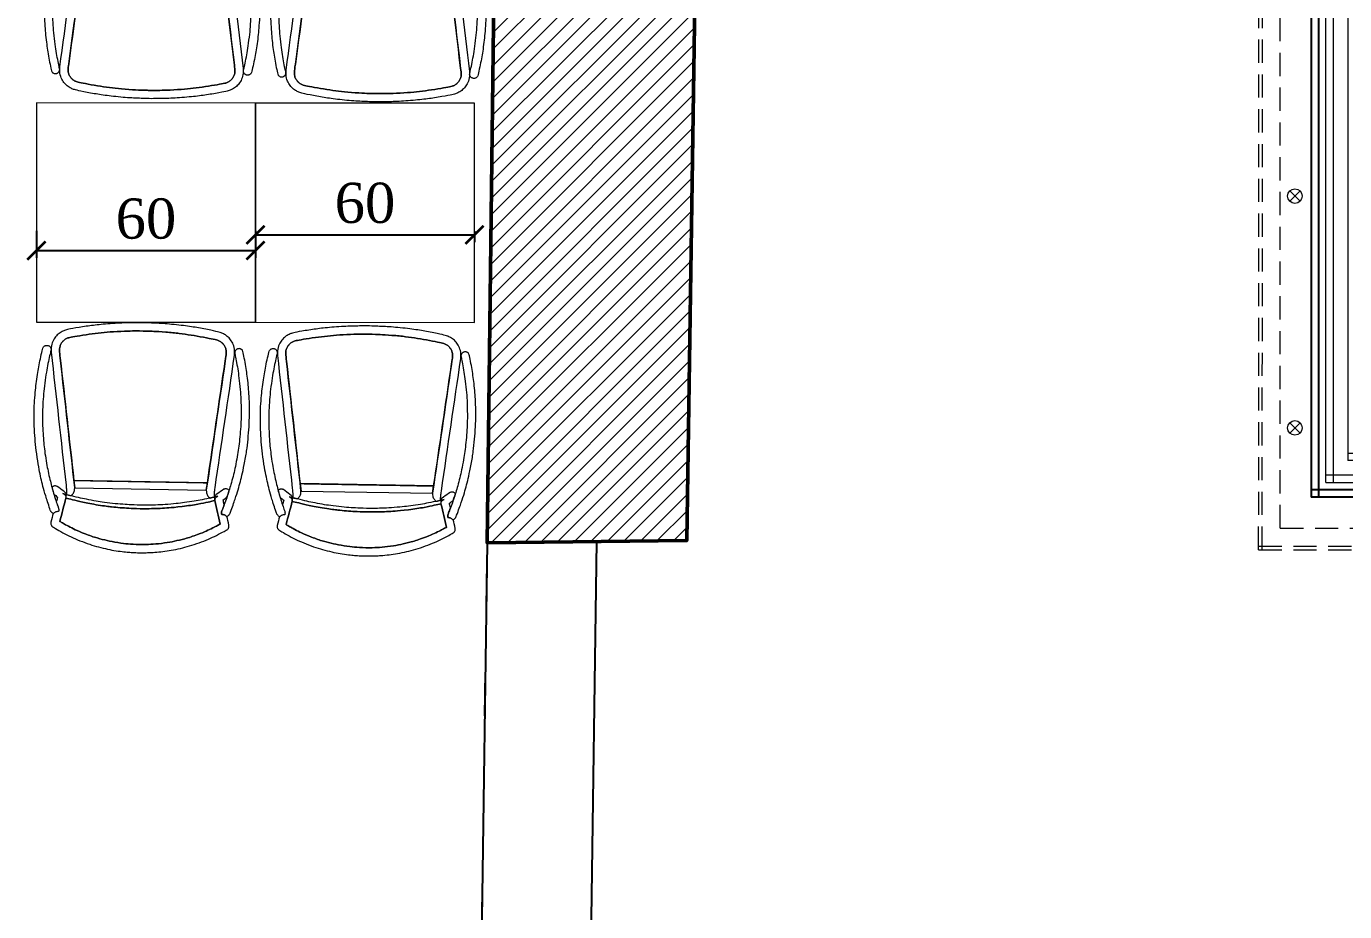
# Model space of a CAD drawing. Header units: millimetres. Extents: x 4980 to 19099, y 3891 to 5773.
# Drawn here: x 5918 to 6279.1, y 4828.9 to 5071.3 of the extents above; entities that cross this region are included whole.
import ezdxf

# ---------------------------------------------------------------- set-up
doc = ezdxf.new("R2010")
doc.units = ezdxf.units.MM
doc.linetypes.add('ACAD_ISO03W100', pattern=[30, 12, -18])
doc.linetypes.add('DASHED2', pattern=[9.525, 6.35, -3.175])
doc.layers.add('02_01 Thekeneinbauten_Stift_Nr__94', color=7, linetype='Continuous', lineweight=20, true_color=0x007e00)
doc.layers.add('no3_tefris izdüsüm_Stift_Nr__87', color=7, linetype='Continuous', lineweight=20, true_color=0x2e4b25)
for name, color, linetype, lineweight in [('a 2', 132, 'Continuous', 20), ('a duvar', 84, 'Continuous', 50), ('no3_ahsap kesit on', 40, 'Continuous', 20), ('no3_ahşap gorunus on kalın', 34, 'Continuous', 20), ('no3_duvar tarama', 253, 'Continuous', 9), ('no3_tefriş ön kalın', 200, 'Continuous', 25), ('no3_ölçü tefriş', 252, 'Continuous', 0)]:
    doc.layers.add(name, color=color, linetype=linetype, lineweight=lineweight)
doc.layers.add('Kıtc-002 Çizgi', color=7, linetype='Continuous')
doc.styles.add('ROMANSTW', font='georgia.ttf')
doc.dimstyles.new('M1', dxfattribs={"dimtxt": 11, "dimasz": 5, "dimexe": 2, "dimexo": 5, "dimgap": 3, "dimtad": 1, "dimdec": 1, "dimzin": 12, "dimdsep": 46, "dimtxsty": 'ROMANSTW', "dimblk": 'ARCHTICK', "dimcen": 0.09, "dimclrd": 251, "dimclre": 251, "dimclrt": 1, "dimadec": 0, "dimazin": 0, "dimtfac": 1, "dimtdec": 1, "dimtix": 1, "dimtmove": 0, "dimatfit": 3, "dimldrblk": 'ARCHTICK', "dimfxl": 1, "dimtolj": 1, "dimtzin": 0, "dimarcsym": 0})

# ---------------------------------------------------------------- blocks, each defined once
blk = doc.blocks.new('bar')
at = {"layer": '02_01 Thekeneinbauten_Stift_Nr__94', "linetype": 'Continuous'}
for p, q in [((1592.26, 3130.15, 0), (1595.09, 3127.32, 0)), ((1595.09, 3130.15, 0), (1592.26, 3127.32, 0)), ((1592.26, 3066.68, 0), (1595.09, 3063.85, 0)), ((1595.09, 3066.68, 0), (1592.26, 3063.85, 0)), ((1592.26, 3003.21), (1595.09, 3000.39)), ((1595.09, 3003.21), (1592.26, 3000.39)), ((1592.26, 2939.75, 0), (1595.09, 2936.92, 0)), ((1595.09, 2939.75, 0), (1592.26, 2936.92, 0)), ((1592.26, 2876.28, 0), (1595.09, 2873.45, 0)), ((1595.09, 2876.28, 0), (1592.26, 2873.45, 0)), ((1592.26, 2812.82, 0), (1595.09, 2809.99, 0)), ((1595.09, 2812.82, 0), (1592.26, 2809.99, 0))]:
    blk.add_line(p, q, dxfattribs=at)
for centre in [(1593.67, 3128.73, 0), (1593.67, 3065.27, 0), (1593.67, 3001.8), (1593.67, 2938.33, 0), (1593.67, 2874.87, 0), (1593.67, 2811.4, 0)]:
    blk.add_circle(centre, 2, dxfattribs=at)
at = {"layer": 'no3_ahsap kesit on', "linetype": 'DASHED2'}
for points, elevation in [([(1583.75, 2778.02), (1583.79, 3161.65)], 0), ([(1584.75, 2778.02), (1584.79, 3161.65)], 0), ([(1589.66, 2783.94), (1589.71, 3154.66)], 0), ([(1589.66, 2783.94), (1902.97, 2783.98)], -0.53), ([(1583.75, 2779.02), (1902.97, 2779.06)], -0.53), ([(1583.75, 2778.02), (1902.97, 2778.06)], -0.53)]:
    blk.add_lwpolyline(points, dxfattribs=dict(at, elevation=elevation))
at = {"layer": 'no3_ahsap kesit on', "elevation": -0.53}
for points in [[(1585.47, 3161.24), (1585.4, 3160.95, 0.414214), (1585.62, 3160.59), (1585.91, 3160.52), (1585.84, 3160.22)], [(1586.98, 3156.85), (1586.91, 3156.56, 0.414214), (1587.13, 3156.2), (1587.43, 3156.13), (1587.36, 3155.84, 0.414214), (1587.58, 3155.47), (1588.84, 3155.17), (1590.05, 3160.13), (1585.47, 3161.24)]]:
    blk.add_lwpolyline(points, format="xyb", dxfattribs=at)
at = {"layer": 'no3_ahsap kesit on', "linetype": 'Continuous'}
for points, elevation in [([(1610.16, 3153.17), (1589.57, 3158.19), (1590.05, 3160.13), (1610.16, 3155.23)], -0.53), ([(1610.16, 3149.97), (1588.84, 3155.17), (1589.31, 3157.11), (1610.16, 3152.03)], -0.53), ([(1602.16, 2796.43), (1602.16, 3155.12)], 0), ([(1604.16, 3154.64), (1604.16, 2796.43)], 0), ([(1608.16, 2958.25), (1608.16, 3153.66)], 0), ([(1610.16, 3155.23), (1610.16, 2958.25)], 0), ([(1608.16, 2958.25), (1608.16, 2802.43)], 0), ([(1610.16, 2958.25), (1610.16, 2802.43)], 0), ([(1638.24, 2804.43), (1608.16, 2804.43)], -0.53), ([(1638.24, 2802.43), (1608.16, 2802.43)], -0.53), ([(1603.33, 2798.43), (1602.16, 2798.43)], -0.53), ([(1602.16, 2796.43), (1897.86, 2796.42)], -0.53), ([(1897.86, 2798.42), (1603.33, 2798.43)], -0.53)]:
    blk.add_lwpolyline(points, dxfattribs=dict(at, elevation=elevation))
at = {"layer": 'no3_ahsap kesit on'}
for centre, radius, start, end in [((1586.74, 3159.41, -0.58), 1.22, 137.9815, 259.5698), ((1586.39, 3157.41, -0.58), 0.818, 317.151, 80.3091)]:
    blk.add_arc(centre, radius, start, end, dxfattribs=at)
at = {"layer": 'no3_tefriş ön kalın', "linetype": 'Continuous'}
for points, elevation in [([(1598.16, 2939.39), (1598.16, 3156.1)], 0), ([(1600.16, 2939.39), (1600.16, 3155.61)], 0), ([(1598.16, 2939.39), (1598.16, 2792.43)], 0), ([(1600.16, 2939.39), (1600.16, 2792.43)], 0), ([(1619.38, 2794.43), (1598.16, 2794.43)], -0.53), ([(1619.38, 2792.43), (1598.16, 2792.43)], -0.53)]:
    blk.add_lwpolyline(points, dxfattribs=dict(at, elevation=elevation))
blk = doc.blocks.new('s1')
at = {"layer": 'no3_tefris izdüsüm_Stift_Nr__87', "linetype": 'Continuous', "flags": 128}
blk.add_lwpolyline([(-1457.97, 3904.4), (-1457.8, 3940.44), (-1459.82, 3940.71), (-1459.99, 3904.13)], close=True, dxfattribs=at)
at = {"layer": 'no3_tefris izdüsüm_Stift_Nr__87', "linetype": 'Continuous'}
for points, knots in [([(-1451.87, 3947.11), (-1453.27, 3947.62), (-1454.45, 3948.03), (-1455.41, 3948.34), (-1456.37, 3948.65), (-1457.24, 3948.92), (-1458.02, 3949.14), (-1458.8, 3949.36), (-1459.55, 3949.56), (-1460.27, 3949.74), (-1460.99, 3949.92), (-1461.78, 3950.1), (-1462.65, 3950.29), (-1463.51, 3950.48), (-1464.59, 3950.69), (-1465.89, 3950.91), (-1467.18, 3951.13), (-1468.37, 3951.31), (-1469.44, 3951.44), (-1470.52, 3951.57), (-1471.62, 3951.68), (-1472.74, 3951.76), (-1473.87, 3951.85), (-1475.01, 3951.91), (-1476.16, 3951.95), (-1477.31, 3951.99), (-1478.35, 3952.01), (-1479.28, 3952.01), (-1480.21, 3952.02), (-1481.19, 3951.99), (-1482.23, 3951.92), (-1483.27, 3951.86), (-1484.17, 3951.8), (-1484.93, 3951.73), (-1485.69, 3951.67), (-1486.5, 3951.59), (-1487.36, 3951.49), (-1488.21, 3951.38), (-1488.98, 3951.28), (-1489.67, 3951.18), (-1490.35, 3951.08), (-1491.07, 3950.96), (-1491.81, 3950.83), (-1492.56, 3950.7), (-1493.31, 3950.55), (-1494.08, 3950.39), (-1494.84, 3950.22), (-1495.45, 3950.09), (-1495.89, 3949.99)], [0, 0, 0, 0, 1, 1, 1, 2, 2, 2, 3, 3, 3, 4, 4, 4, 5, 5, 5, 6, 6, 6, 7, 7, 7, 8, 8, 8, 9, 9, 9, 10, 10, 10, 11, 11, 11, 12, 12, 12, 13, 13, 13, 14, 14, 14, 15, 15, 15, 16, 16, 16, 16]), ([(-1494.81, 3947.7), (-1495.7, 3947.76), (-1496.42, 3947.72), (-1496.98, 3947.57), (-1497.54, 3947.43), (-1498.03, 3947.23), (-1498.44, 3946.97), (-1498.86, 3946.72), (-1499.22, 3946.44), (-1499.54, 3946.13), (-1499.86, 3945.82), (-1500.12, 3945.48), (-1500.34, 3945.12), (-1500.56, 3944.75), (-1500.73, 3944.44), (-1500.84, 3944.17), (-1500.95, 3943.9), (-1501.07, 3943.51), (-1501.19, 3942.98), (-1501.32, 3942.46), (-1501.51, 3941.54), (-1501.75, 3940.22), (-1501.99, 3938.91), (-1502.21, 3937.6), (-1502.41, 3936.32), (-1502.6, 3935.03), (-1502.78, 3933.48), (-1502.95, 3931.68), (-1503.12, 3929.89), (-1503.23, 3928.3), (-1503.29, 3926.94), (-1503.34, 3925.57), (-1503.38, 3924.13), (-1503.41, 3922.63)], [0, 0, 0, 0, 1, 1, 1, 2, 2, 2, 3, 3, 3, 4, 4, 4, 5, 5, 5, 6, 6, 6, 7, 7, 7, 8, 8, 8, 9, 9, 9, 10, 10, 10, 11, 11, 11, 11]), ([(-1495.89, 3949.99), (-1496.03, 3949.92), (-1496.13, 3949.87), (-1496.2, 3949.83), (-1496.26, 3949.8), (-1496.32, 3949.74), (-1496.38, 3949.66), (-1496.44, 3949.58), (-1496.49, 3949.5), (-1496.54, 3949.42), (-1496.58, 3949.34), (-1496.61, 3949.24), (-1496.63, 3949.13), (-1496.65, 3949.02), (-1496.65, 3948.92), (-1496.64, 3948.81), (-1496.63, 3948.71), (-1496.62, 3948.62), (-1496.59, 3948.54), (-1496.56, 3948.46), (-1496.53, 3948.38), (-1496.49, 3948.31), (-1496.45, 3948.25), (-1496.4, 3948.18), (-1496.34, 3948.12), (-1496.29, 3948.06), (-1496.23, 3948), (-1496.16, 3947.96), (-1496.1, 3947.92), (-1496.04, 3947.88), (-1495.97, 3947.85), (-1495.9, 3947.82), (-1495.81, 3947.79), (-1495.72, 3947.77), (-1495.62, 3947.74), (-1495.5, 3947.74), (-1495.34, 3947.78), (-1495.18, 3947.81), (-1494.82, 3947.88), (-1494.26, 3948.01), (-1493.69, 3948.13), (-1493.02, 3948.27), (-1492.25, 3948.41), (-1491.48, 3948.56), (-1490.69, 3948.69), (-1489.89, 3948.81), (-1489.09, 3948.93), (-1488.14, 3949.06), (-1487.06, 3949.19), (-1485.98, 3949.33), (-1484.98, 3949.43), (-1484.06, 3949.5), (-1483.14, 3949.57), (-1482.16, 3949.62), (-1481.12, 3949.65), (-1480.07, 3949.69), (-1479.18, 3949.71), (-1478.43, 3949.71), (-1477.69, 3949.71), (-1476.87, 3949.69), (-1475.98, 3949.66), (-1475.08, 3949.63), (-1474.16, 3949.57), (-1473.21, 3949.5), (-1472.27, 3949.43), (-1471.39, 3949.36), (-1470.58, 3949.27), (-1469.77, 3949.18), (-1469, 3949.08), (-1468.25, 3948.97), (-1467.51, 3948.87), (-1466.66, 3948.73), (-1465.7, 3948.56), (-1464.74, 3948.39), (-1463.92, 3948.23), (-1463.23, 3948.08), (-1462.54, 3947.93), (-1461.81, 3947.76), (-1461.04, 3947.57), (-1460.26, 3947.38), (-1459.59, 3947.2), (-1459.01, 3947.04), (-1458.43, 3946.88), (-1457.82, 3946.7), (-1457.18, 3946.5), (-1456.53, 3946.31), (-1455.9, 3946.1), (-1455.27, 3945.89), (-1454.64, 3945.68), (-1454.03, 3945.46), (-1453.46, 3945.25), (-1452.88, 3945.04), (-1452.52, 3944.91), (-1452.37, 3944.85), (-1452.22, 3944.79), (-1452.11, 3944.75), (-1452.05, 3944.74), (-1451.99, 3944.72), (-1451.93, 3944.71), (-1451.85, 3944.7), (-1451.77, 3944.69), (-1451.69, 3944.68), (-1451.62, 3944.68), (-1451.54, 3944.68), (-1451.46, 3944.69), (-1451.39, 3944.7), (-1451.32, 3944.71), (-1451.26, 3944.73), (-1451.2, 3944.74)], [0, 0, 0, 0, 1, 1, 1, 2, 2, 2, 3, 3, 3, 4, 4, 4, 5, 5, 5, 6, 6, 6, 7, 7, 7, 8, 8, 8, 9, 9, 9, 10, 10, 10, 11, 11, 11, 12, 12, 12, 13, 13, 13, 14, 14, 14, 15, 15, 15, 16, 16, 16, 17, 17, 17, 18, 18, 18, 19, 19, 19, 20, 20, 20, 21, 21, 21, 22, 22, 22, 23, 23, 23, 24, 24, 24, 25, 25, 25, 26, 26, 26, 27, 27, 27, 28, 28, 28, 29, 29, 29, 30, 30, 30, 31, 31, 31, 32, 32, 32, 33, 33, 33, 34, 34, 34, 35, 35, 35, 36, 36, 36, 36]), ([(-1455.93, 3942.68), (-1455.96, 3942.68), (-1456, 3942.68), (-1456.03, 3942.67), (-1456.25, 3942.66), (-1456.45, 3942.66), (-1456.61, 3942.66), (-1456.78, 3942.66), (-1456.99, 3942.67), (-1457.24, 3942.7), (-1457.5, 3942.72), (-1457.9, 3942.77), (-1458.46, 3942.84), (-1470.57, 3944.46), (-1482.69, 3946.08), (-1494.81, 3947.7)], [0, 0, 0, 0, 1, 1, 1, 2, 2, 2, 3, 3, 3, 4, 4, 4, 5, 5, 5, 5]), ([(-1450.61, 3946.09), (-1450.69, 3946.25), (-1450.76, 3946.37), (-1450.82, 3946.45), (-1450.88, 3946.53), (-1450.95, 3946.6), (-1451.01, 3946.66), (-1451.08, 3946.72), (-1451.14, 3946.77), (-1451.2, 3946.81), (-1451.26, 3946.85), (-1451.33, 3946.89), (-1451.39, 3946.93), (-1451.46, 3946.97), (-1451.61, 3947.03), (-1451.87, 3947.11)], [0, 0, 0, 0, 1, 1, 1, 2, 2, 2, 3, 3, 3, 4, 4, 4, 5, 5, 5, 5]), ([(-1459.82, 3940.71), (-1470.94, 3942.2), (-1482.07, 3943.69), (-1493.2, 3945.17), (-1494.28, 3945.32), (-1494.91, 3945.4), (-1495.1, 3945.42), (-1495.29, 3945.44), (-1495.5, 3945.45), (-1495.74, 3945.44), (-1495.97, 3945.42), (-1496.22, 3945.39), (-1496.48, 3945.32), (-1496.74, 3945.25), (-1496.98, 3945.15), (-1497.22, 3945.02), (-1497.45, 3944.88), (-1497.66, 3944.73), (-1497.87, 3944.55), (-1498.07, 3944.37), (-1498.25, 3944.16), (-1498.42, 3943.91), (-1498.58, 3943.67), (-1498.71, 3943.43), (-1498.8, 3943.19), (-1498.89, 3942.96), (-1499, 3942.51), (-1499.13, 3941.84), (-1499.27, 3941.17), (-1499.44, 3940.26), (-1499.64, 3939.11), (-1499.84, 3937.96), (-1500.02, 3936.84), (-1500.18, 3935.74), (-1500.33, 3934.64), (-1500.47, 3933.56), (-1500.59, 3932.49), (-1500.72, 3931.42), (-1500.83, 3930.18), (-1500.92, 3928.78), (-1501.02, 3927.37), (-1501.07, 3926.29), (-1501.09, 3925.54), (-1501.11, 3924.92), (-1501.12, 3924.31), (-1501.13, 3923.71), (-1501.14, 3923.11), (-1501.14, 3922.74), (-1501.14, 3922.62), (-1501.15, 3922.49), (-1501.14, 3922.13), (-1501.14, 3921.55), (-1501.14, 3920.96), (-1501.13, 3920.34), (-1501.12, 3919.69), (-1501.11, 3918.94), (-1501.06, 3917.86), (-1500.98, 3916.45)], [0, 0, 0, 0, 1, 1, 1, 2, 2, 2, 3, 3, 3, 4, 4, 4, 5, 5, 5, 6, 6, 6, 7, 7, 7, 8, 8, 8, 9, 9, 9, 10, 10, 10, 11, 11, 11, 12, 12, 12, 13, 13, 13, 14, 14, 14, 15, 15, 15, 16, 16, 16, 17, 17, 17, 18, 18, 18, 19, 19, 19, 19]), ([(-1501.15, 3922.62), (-1501.13, 3923.81), (-1501.11, 3924.79), (-1501.09, 3925.54), (-1501.07, 3926.29), (-1501.02, 3927.37), (-1500.92, 3928.78), (-1500.83, 3930.18), (-1500.72, 3931.42), (-1500.59, 3932.49), (-1500.47, 3933.56), (-1500.33, 3934.64), (-1500.18, 3935.74), (-1500.02, 3936.84), (-1499.84, 3937.96), (-1499.64, 3939.11), (-1499.44, 3940.26), (-1499.27, 3941.17), (-1499.13, 3941.84), (-1499, 3942.51), (-1498.89, 3942.96), (-1498.8, 3943.19), (-1498.71, 3943.43), (-1498.58, 3943.67), (-1498.42, 3943.91), (-1498.25, 3944.16), (-1498.07, 3944.37), (-1497.87, 3944.55), (-1497.66, 3944.73), (-1497.45, 3944.88), (-1497.22, 3945.02), (-1496.98, 3945.15), (-1496.74, 3945.25), (-1496.48, 3945.32), (-1496.22, 3945.39), (-1495.97, 3945.42), (-1495.74, 3945.44), (-1495.5, 3945.45), (-1495.29, 3945.44), (-1495.1, 3945.42), (-1494.91, 3945.4), (-1494.28, 3945.32), (-1493.2, 3945.17), (-1481.4, 3943.6), (-1469.6, 3942.02), (-1457.8, 3940.44)], [0, 0, 0, 0, 1, 1, 1, 2, 2, 2, 3, 3, 3, 4, 4, 4, 5, 5, 5, 6, 6, 6, 7, 7, 7, 8, 8, 8, 9, 9, 9, 10, 10, 10, 11, 11, 11, 12, 12, 12, 13, 13, 13, 14, 14, 14, 15, 15, 15, 15]), ([(-1457.81, 3946.69), (-1457.92, 3946.58), (-1458, 3946.48), (-1458.05, 3946.4), (-1458.1, 3946.31), (-1458.14, 3946.22), (-1458.17, 3946.13), (-1458.2, 3946.03), (-1458.21, 3945.93), (-1458.22, 3945.83), (-1458.22, 3945.74), (-1458.21, 3945.64), (-1458.19, 3945.54), (-1458.16, 3945.44), (-1458.13, 3945.35), (-1458.1, 3945.27)], [0, 0, 0, 0, 1, 1, 1, 2, 2, 2, 3, 3, 3, 4, 4, 4, 5, 5, 5, 5]), ([(-1455.91, 3946.1), (-1456.33, 3946.24), (-1456.75, 3946.37), (-1457.18, 3946.5), (-1457.39, 3946.57), (-1457.6, 3946.63), (-1457.81, 3946.69)], [0, 0, 0, 0, 1, 1, 1, 2, 2, 2, 2]), ([(-1456.17, 3943.63), (-1455.89, 3942.56), (-1455.65, 3941.57), (-1455.44, 3940.64), (-1455.23, 3939.71), (-1455.06, 3938.91), (-1454.93, 3938.24), (-1454.8, 3937.57), (-1454.66, 3936.77), (-1454.5, 3935.84), (-1454.35, 3934.91), (-1454.22, 3934.09), (-1454.13, 3933.37), (-1454.04, 3932.66), (-1453.94, 3931.79), (-1453.84, 3930.75), (-1453.73, 3929.72), (-1453.66, 3928.75), (-1453.61, 3927.86), (-1453.55, 3926.96), (-1453.52, 3926.14), (-1453.49, 3925.38), (-1453.47, 3924.63), (-1453.45, 3923.63), (-1453.44, 3922.39)], [0, 0, 0, 0, 1, 1, 1, 2, 2, 2, 3, 3, 3, 4, 4, 4, 5, 5, 5, 6, 6, 6, 7, 7, 7, 8, 8, 8, 8]), ([(-1454.94, 3942.78), (-1455.01, 3942.78), (-1455.09, 3942.78), (-1455.18, 3942.8), (-1455.27, 3942.81), (-1455.36, 3942.83), (-1455.44, 3942.85), (-1455.52, 3942.88), (-1455.59, 3942.92), (-1455.66, 3942.96), (-1455.73, 3943), (-1455.8, 3943.05), (-1455.85, 3943.11), (-1455.9, 3943.16), (-1455.95, 3943.21), (-1455.98, 3943.26), (-1456.02, 3943.31), (-1456.05, 3943.36), (-1456.07, 3943.41), (-1456.1, 3943.46), (-1456.13, 3943.54), (-1456.17, 3943.63)], [0, 0, 0, 0, 1, 1, 1, 2, 2, 2, 3, 3, 3, 4, 4, 4, 5, 5, 5, 6, 6, 6, 7, 7, 7, 7]), ([(-1451.2, 3944.74), (-1451.26, 3944.73), (-1451.32, 3944.71), (-1451.39, 3944.7), (-1451.46, 3944.69), (-1451.54, 3944.68), (-1451.62, 3944.68), (-1451.69, 3944.68), (-1451.77, 3944.69), (-1451.85, 3944.7), (-1451.93, 3944.71), (-1451.99, 3944.72), (-1452.05, 3944.74), (-1452.11, 3944.75), (-1452.22, 3944.79), (-1452.37, 3944.85), (-1452.52, 3944.91), (-1452.88, 3945.04), (-1453.46, 3945.25), (-1453.6, 3945.3), (-1453.73, 3945.35), (-1453.87, 3945.4)], [0, 0, 0, 0, 1, 1, 1, 2, 2, 2, 3, 3, 3, 4, 4, 4, 5, 5, 5, 6, 6, 6, 7, 7, 7, 7]), ([(-1451.2, 3944.74), (-1451.2, 3944.92), (-1451.19, 3945.07), (-1451.17, 3945.18), (-1451.15, 3945.3), (-1451.12, 3945.41), (-1451.07, 3945.5), (-1451.03, 3945.6), (-1450.98, 3945.69), (-1450.91, 3945.77), (-1450.85, 3945.86), (-1450.76, 3945.95), (-1450.65, 3946.07)], [0, 0, 0, 0, 1, 1, 1, 2, 2, 2, 3, 3, 3, 4, 4, 4, 4]), ([(-1450.65, 3946.07), (-1450.76, 3945.95), (-1450.85, 3945.86), (-1450.91, 3945.77), (-1450.98, 3945.69), (-1451.03, 3945.6), (-1451.07, 3945.5), (-1451.12, 3945.41), (-1451.15, 3945.3), (-1451.17, 3945.18), (-1451.19, 3945.07), (-1451.2, 3944.92), (-1451.2, 3944.74)], [0, 0, 0, 0, 1, 1, 1, 2, 2, 2, 3, 3, 3, 4, 4, 4, 4]), ([(-1442.67, 3922.34), (-1442.68, 3923.6), (-1442.71, 3924.64), (-1442.76, 3925.45), (-1442.81, 3926.26), (-1442.91, 3927.22), (-1443.06, 3928.32), (-1443.21, 3929.43), (-1443.38, 3930.41), (-1443.56, 3931.26), (-1443.74, 3932.11), (-1443.96, 3933.02), (-1444.22, 3934), (-1444.47, 3934.98), (-1444.82, 3936.08), (-1445.25, 3937.29), (-1445.69, 3938.51), (-1446.06, 3939.43), (-1446.35, 3940.05), (-1446.64, 3940.68), (-1446.94, 3941.29), (-1447.24, 3941.9), (-1447.54, 3942.51), (-1447.79, 3942.99), (-1447.98, 3943.33), (-1448.17, 3943.68), (-1448.35, 3944.01), (-1448.53, 3944.33)], [0, 0, 0, 0, 1, 1, 1, 2, 2, 2, 3, 3, 3, 4, 4, 4, 5, 5, 5, 6, 6, 6, 7, 7, 7, 8, 8, 8, 9, 9, 9, 9]), ([(-1448.53, 3944.33), (-1448.35, 3944.01), (-1448.17, 3943.68), (-1447.98, 3943.33), (-1447.79, 3942.99), (-1447.54, 3942.51), (-1447.24, 3941.9), (-1446.94, 3941.29), (-1446.64, 3940.68), (-1446.35, 3940.05), (-1446.06, 3939.43), (-1445.69, 3938.51), (-1445.25, 3937.29), (-1444.82, 3936.08), (-1444.47, 3934.98), (-1444.22, 3934), (-1443.96, 3933.02), (-1443.74, 3932.11), (-1443.56, 3931.26), (-1443.38, 3930.41), (-1443.21, 3929.43), (-1443.06, 3928.32), (-1442.91, 3927.22), (-1442.81, 3926.26), (-1442.76, 3925.45), (-1442.71, 3924.64), (-1442.68, 3923.6), (-1442.67, 3922.34)], [0, 0, 0, 0, 1, 1, 1, 2, 2, 2, 3, 3, 3, 4, 4, 4, 5, 5, 5, 6, 6, 6, 7, 7, 7, 8, 8, 8, 9, 9, 9, 9]), ([(-1440.41, 3922.33), (-1440.42, 3922.99), (-1440.43, 3923.6), (-1440.45, 3924.17), (-1440.47, 3924.73), (-1440.5, 3925.25), (-1440.53, 3925.74), (-1440.57, 3926.23), (-1440.62, 3926.85), (-1440.7, 3927.61), (-1440.78, 3928.38), (-1440.88, 3929.13), (-1441, 3929.88), (-1441.12, 3930.64), (-1441.28, 3931.44), (-1441.46, 3932.29), (-1441.65, 3933.15), (-1441.85, 3933.97), (-1442.07, 3934.77), (-1442.3, 3935.56), (-1442.56, 3936.42), (-1442.87, 3937.34), (-1443.18, 3938.27), (-1443.51, 3939.14), (-1443.85, 3939.96), (-1444.19, 3940.79), (-1444.54, 3941.56), (-1444.89, 3942.3), (-1445.24, 3943.03), (-1445.62, 3943.77), (-1446.04, 3944.51), (-1446.45, 3945.25), (-1446.73, 3945.74), (-1446.86, 3945.97), (-1447, 3946.21), (-1447.09, 3946.35), (-1447.13, 3946.39), (-1447.17, 3946.43), (-1447.22, 3946.48), (-1447.29, 3946.54), (-1447.36, 3946.59), (-1447.44, 3946.64), (-1447.53, 3946.68), (-1447.62, 3946.72), (-1447.71, 3946.75), (-1447.81, 3946.76), (-1447.91, 3946.78), (-1448.05, 3946.78), (-1448.25, 3946.76)], [0, 0, 0, 0, 1, 1, 1, 2, 2, 2, 3, 3, 3, 4, 4, 4, 5, 5, 5, 6, 6, 6, 7, 7, 7, 8, 8, 8, 9, 9, 9, 10, 10, 10, 11, 11, 11, 12, 12, 12, 13, 13, 13, 14, 14, 14, 15, 15, 15, 16, 16, 16, 16]), ([(-1459.99, 3904.13), (-1459.96, 3910.23), (-1459.93, 3916.32), (-1459.9, 3922.42), (-1459.9, 3922.42), (-1459.9, 3922.42), (-1459.9, 3922.42), (-1459.9, 3922.42), (-1459.9, 3922.42), (-1459.9, 3922.43), (-1459.87, 3928.52), (-1459.84, 3934.62), (-1459.82, 3940.71)], [0, 0, 0, 0, 1, 1, 1, 2, 2, 2, 3, 3, 3, 4, 4, 4, 4]), ([(-1457.8, 3940.44), (-1457.46, 3940.44), (-1457.2, 3940.45), (-1457.03, 3940.49), (-1456.87, 3940.53), (-1456.71, 3940.58), (-1456.57, 3940.65), (-1456.42, 3940.72), (-1456.29, 3940.8), (-1456.16, 3940.9), (-1456.04, 3941), (-1455.94, 3941.08), (-1455.87, 3941.16), (-1455.8, 3941.24), (-1455.72, 3941.34), (-1455.64, 3941.47), (-1455.64, 3941.47), (-1455.64, 3941.48), (-1455.64, 3941.48)], [0, 0, 0, 0, 1, 1, 1, 2, 2, 2, 3, 3, 3, 4, 4, 4, 5, 5, 5, 6, 6, 6, 6]), ([(-1456.8, 3943.44), (-1456.59, 3943.16), (-1456.46, 3942.99), (-1456.39, 3942.93), (-1456.32, 3942.87), (-1456.25, 3942.82), (-1456.19, 3942.79), (-1456.13, 3942.75), (-1456.07, 3942.73), (-1456.01, 3942.71), (-1455.96, 3942.69), (-1455.91, 3942.68), (-1455.86, 3942.69), (-1455.82, 3942.69), (-1455.76, 3942.7), (-1455.69, 3942.71), (-1455.62, 3942.71), (-1455.53, 3942.73), (-1455.44, 3942.74), (-1455.35, 3942.75), (-1455.18, 3942.77), (-1454.94, 3942.78)], [0, 0, 0, 0, 1, 1, 1, 2, 2, 2, 3, 3, 3, 4, 4, 4, 5, 5, 5, 6, 6, 6, 7, 7, 7, 7]), ([(-1454.94, 3942.78), (-1454.82, 3942.28), (-1454.68, 3941.67), (-1454.52, 3940.96), (-1454.36, 3940.25), (-1454.16, 3939.31), (-1453.92, 3938.14), (-1453.68, 3936.97), (-1453.46, 3935.55), (-1453.23, 3933.89), (-1453.01, 3932.23), (-1452.87, 3931.01), (-1452.81, 3930.24), (-1452.75, 3929.47), (-1452.69, 3928.68), (-1452.64, 3927.89), (-1452.59, 3927.09), (-1452.56, 3926.3), (-1452.53, 3925.51), (-1452.5, 3924.76), (-1452.49, 3923.78), (-1452.48, 3922.57)], [0, 0, 0, 0, 1, 1, 1, 2, 2, 2, 3, 3, 3, 4, 4, 4, 5, 5, 5, 6, 6, 6, 7, 7, 7, 7]), ([(-1452.48, 3922.39), (-1452.49, 3923.68), (-1452.5, 3924.72), (-1452.53, 3925.51), (-1452.56, 3926.3), (-1452.59, 3927.09), (-1452.64, 3927.89), (-1452.69, 3928.68), (-1452.75, 3929.47), (-1452.81, 3930.24), (-1452.87, 3931.01), (-1453.01, 3932.23), (-1453.23, 3933.89), (-1453.46, 3935.55), (-1453.68, 3936.97), (-1453.92, 3938.14), (-1454.16, 3939.31), (-1454.36, 3940.25), (-1454.52, 3940.96), (-1454.68, 3941.67), (-1454.82, 3942.28), (-1454.94, 3942.78)], [0, 0, 0, 0, 1, 1, 1, 2, 2, 2, 3, 3, 3, 4, 4, 4, 5, 5, 5, 6, 6, 6, 7, 7, 7, 7]), ([(-1503.41, 3922.63), (-1503.4, 3921.12), (-1503.37, 3919.68), (-1503.33, 3918.32), (-1503.29, 3916.95), (-1503.19, 3915.37), (-1503.04, 3913.57), (-1502.88, 3911.77), (-1502.72, 3910.22), (-1502.53, 3908.93), (-1502.35, 3907.64), (-1502.14, 3906.33), (-1501.91, 3905.02), (-1501.68, 3903.7), (-1501.51, 3902.78), (-1501.38, 3902.25), (-1501.26, 3901.73), (-1501.15, 3901.33), (-1501.04, 3901.06), (-1500.93, 3900.79), (-1500.77, 3900.47), (-1500.55, 3900.11), (-1500.34, 3899.74), (-1500.07, 3899.4), (-1499.76, 3899.09), (-1499.44, 3898.77), (-1499.08, 3898.49), (-1498.67, 3898.23), (-1498.26, 3897.98), (-1497.78, 3897.77), (-1497.22, 3897.62), (-1496.66, 3897.47), (-1495.93, 3897.42), (-1495.05, 3897.47)], [0, 0, 0, 0, 1, 1, 1, 2, 2, 2, 3, 3, 3, 4, 4, 4, 5, 5, 5, 6, 6, 6, 7, 7, 7, 8, 8, 8, 9, 9, 9, 10, 10, 10, 11, 11, 11, 11]), ([(-1457.97, 3904.38), (-1469.78, 3902.92), (-1481.59, 3901.45), (-1493.41, 3899.98), (-1494.49, 3899.85), (-1495.13, 3899.77), (-1495.31, 3899.75), (-1495.5, 3899.73), (-1495.71, 3899.73), (-1495.95, 3899.75), (-1496.18, 3899.76), (-1496.43, 3899.8), (-1496.69, 3899.87), (-1496.95, 3899.94), (-1497.19, 3900.04), (-1497.42, 3900.18), (-1497.66, 3900.32), (-1497.87, 3900.47), (-1498.07, 3900.65), (-1498.27, 3900.83), (-1498.45, 3901.04), (-1498.62, 3901.29), (-1498.78, 3901.54), (-1498.91, 3901.78), (-1498.99, 3902.02), (-1499.08, 3902.26), (-1499.19, 3902.71), (-1499.31, 3903.38), (-1499.44, 3904.05), (-1499.6, 3904.96), (-1499.79, 3906.11), (-1499.99, 3907.26), (-1500.16, 3908.39), (-1500.3, 3909.48), (-1500.45, 3910.58), (-1500.57, 3911.67), (-1500.69, 3912.74), (-1500.8, 3913.81), (-1500.9, 3915.05), (-1500.98, 3916.45), (-1501.06, 3917.86), (-1501.11, 3918.94), (-1501.12, 3919.69), (-1501.13, 3920.45), (-1501.14, 3921.42), (-1501.15, 3922.62)], [0, 0, 0, 0, 1, 1, 1, 2, 2, 2, 3, 3, 3, 4, 4, 4, 5, 5, 5, 6, 6, 6, 7, 7, 7, 8, 8, 8, 9, 9, 9, 10, 10, 10, 11, 11, 11, 12, 12, 12, 13, 13, 13, 14, 14, 14, 15, 15, 15, 15]), ([(-1453.44, 3922.39), (-1453.47, 3921.15), (-1453.49, 3920.16), (-1453.52, 3919.4), (-1453.55, 3918.65), (-1453.6, 3917.83), (-1453.66, 3916.93), (-1453.72, 3916.03), (-1453.8, 3915.07), (-1453.91, 3914.04), (-1454.03, 3913.01), (-1454.13, 3912.13), (-1454.23, 3911.42), (-1454.33, 3910.71), (-1454.46, 3909.88), (-1454.63, 3908.95), (-1454.8, 3908.02), (-1454.95, 3907.23), (-1455.08, 3906.56), (-1455.22, 3905.89), (-1455.4, 3905.1), (-1455.61, 3904.17), (-1455.83, 3903.24), (-1456.08, 3902.25), (-1456.36, 3901.18)], [0, 0, 0, 0, 1, 1, 1, 2, 2, 2, 3, 3, 3, 4, 4, 4, 5, 5, 5, 6, 6, 6, 7, 7, 7, 8, 8, 8, 8]), ([(-1455.13, 3902.02), (-1455, 3902.52), (-1454.86, 3903.13), (-1454.69, 3903.84), (-1454.52, 3904.55), (-1454.32, 3905.49), (-1454.07, 3906.66), (-1453.82, 3907.82), (-1453.58, 3909.24), (-1453.34, 3910.9), (-1453.1, 3912.56), (-1452.95, 3913.77), (-1452.88, 3914.54), (-1452.81, 3915.31), (-1452.75, 3916.1), (-1452.69, 3916.89), (-1452.64, 3917.69), (-1452.59, 3918.48), (-1452.56, 3919.27), (-1452.53, 3920.06), (-1452.5, 3921.1), (-1452.48, 3922.39)], [0, 0, 0, 0, 1, 1, 1, 2, 2, 2, 3, 3, 3, 4, 4, 4, 5, 5, 5, 6, 6, 6, 7, 7, 7, 7]), ([(-1448.74, 3900.41), (-1448.55, 3900.73), (-1448.36, 3901.06), (-1448.17, 3901.41), (-1447.98, 3901.75), (-1447.73, 3902.22), (-1447.42, 3902.83), (-1447.11, 3903.43), (-1446.81, 3904.05), (-1446.51, 3904.67), (-1446.21, 3905.29), (-1445.84, 3906.21), (-1445.39, 3907.42), (-1444.94, 3908.63), (-1444.59, 3909.72), (-1444.32, 3910.7), (-1444.06, 3911.68), (-1443.83, 3912.59), (-1443.65, 3913.43), (-1443.46, 3914.28), (-1443.28, 3915.26), (-1443.12, 3916.36), (-1442.96, 3917.47), (-1442.85, 3918.43), (-1442.79, 3919.24), (-1442.73, 3920.05), (-1442.69, 3921.08), (-1442.67, 3922.34)], [0, 0, 0, 0, 1, 1, 1, 2, 2, 2, 3, 3, 3, 4, 4, 4, 5, 5, 5, 6, 6, 6, 7, 7, 7, 8, 8, 8, 9, 9, 9, 9]), ([(-1442.67, 3922.34), (-1442.69, 3921.08), (-1442.73, 3920.05), (-1442.79, 3919.24), (-1442.85, 3918.43), (-1442.96, 3917.47), (-1443.12, 3916.36), (-1443.28, 3915.26), (-1443.46, 3914.28), (-1443.65, 3913.43), (-1443.83, 3912.59), (-1444.06, 3911.68), (-1444.32, 3910.7), (-1444.59, 3909.72), (-1444.94, 3908.63), (-1445.39, 3907.42), (-1445.84, 3906.21), (-1446.21, 3905.29), (-1446.51, 3904.67), (-1446.81, 3904.05), (-1447.11, 3903.43), (-1447.42, 3902.83), (-1447.73, 3902.22), (-1447.98, 3901.75), (-1448.17, 3901.41), (-1448.36, 3901.06), (-1448.55, 3900.73), (-1448.74, 3900.41)], [0, 0, 0, 0, 1, 1, 1, 2, 2, 2, 3, 3, 3, 4, 4, 4, 5, 5, 5, 6, 6, 6, 7, 7, 7, 8, 8, 8, 9, 9, 9, 9]), ([(-1448.48, 3897.98), (-1448.28, 3897.96), (-1448.14, 3897.96), (-1448.04, 3897.97), (-1447.94, 3897.99), (-1447.84, 3898.01), (-1447.76, 3898.05), (-1447.67, 3898.09), (-1447.59, 3898.14), (-1447.52, 3898.19), (-1447.45, 3898.25), (-1447.39, 3898.3), (-1447.35, 3898.34), (-1447.31, 3898.38), (-1447.22, 3898.52), (-1447.08, 3898.75), (-1446.95, 3898.99), (-1446.67, 3899.47), (-1446.24, 3900.21), (-1445.82, 3900.95), (-1445.43, 3901.68), (-1445.07, 3902.41), (-1444.72, 3903.14), (-1444.37, 3903.91), (-1444.02, 3904.74), (-1443.67, 3905.56), (-1443.33, 3906.42), (-1443.01, 3907.34), (-1442.69, 3908.26), (-1442.42, 3909.12), (-1442.19, 3909.91), (-1441.96, 3910.71), (-1441.75, 3911.53), (-1441.56, 3912.38), (-1441.36, 3913.23), (-1441.2, 3914.03), (-1441.07, 3914.79), (-1440.94, 3915.54), (-1440.83, 3916.29), (-1440.75, 3917.05), (-1440.66, 3917.82), (-1440.6, 3918.44), (-1440.56, 3918.93), (-1440.52, 3919.41), (-1440.49, 3919.94), (-1440.47, 3920.5), (-1440.44, 3921.06), (-1440.42, 3921.67), (-1440.41, 3922.33)], [0, 0, 0, 0, 1, 1, 1, 2, 2, 2, 3, 3, 3, 4, 4, 4, 5, 5, 5, 6, 6, 6, 7, 7, 7, 8, 8, 8, 9, 9, 9, 10, 10, 10, 11, 11, 11, 12, 12, 12, 13, 13, 13, 14, 14, 14, 15, 15, 15, 16, 16, 16, 16]), ([(-1452.56, 3919.27), (-1452.59, 3918.48), (-1452.64, 3917.69), (-1452.69, 3916.89), (-1452.75, 3916.1), (-1452.81, 3915.31), (-1452.88, 3914.54), (-1452.95, 3913.77), (-1453.1, 3912.56), (-1453.34, 3910.9), (-1453.58, 3909.24), (-1453.82, 3907.82), (-1454.07, 3906.66), (-1454.32, 3905.49), (-1454.52, 3904.55), (-1454.69, 3903.84), (-1454.86, 3903.13), (-1455, 3902.52), (-1455.13, 3902.02)], [0, 0, 0, 0, 1, 1, 1, 2, 2, 2, 3, 3, 3, 4, 4, 4, 5, 5, 5, 6, 6, 6, 6]), ([(-1500.98, 3916.45), (-1500.9, 3915.05), (-1500.8, 3913.81), (-1500.69, 3912.74), (-1500.57, 3911.67), (-1500.45, 3910.58), (-1500.3, 3909.48), (-1500.16, 3908.39), (-1499.99, 3907.26), (-1499.79, 3906.11), (-1499.6, 3904.96), (-1499.44, 3904.05), (-1499.31, 3903.38), (-1499.19, 3902.71), (-1499.08, 3902.26), (-1498.99, 3902.02), (-1498.91, 3901.78), (-1498.78, 3901.54), (-1498.62, 3901.29), (-1498.45, 3901.04), (-1498.27, 3900.83), (-1498.07, 3900.65), (-1497.87, 3900.47), (-1497.66, 3900.32), (-1497.42, 3900.18), (-1497.19, 3900.04), (-1496.95, 3899.94), (-1496.69, 3899.87), (-1496.43, 3899.8), (-1496.18, 3899.76), (-1495.95, 3899.75), (-1495.71, 3899.73), (-1495.5, 3899.73), (-1495.31, 3899.75), (-1495.13, 3899.77), (-1494.49, 3899.85), (-1493.41, 3899.98), (-1482.27, 3901.37), (-1471.13, 3902.75), (-1459.99, 3904.13)], [0, 0, 0, 0, 1, 1, 1, 2, 2, 2, 3, 3, 3, 4, 4, 4, 5, 5, 5, 6, 6, 6, 7, 7, 7, 8, 8, 8, 9, 9, 9, 10, 10, 10, 11, 11, 11, 12, 12, 12, 13, 13, 13, 13]), ([(-1456.34, 3903.91), (-1456.46, 3904.01), (-1456.59, 3904.1), (-1456.74, 3904.17), (-1456.88, 3904.24), (-1457.04, 3904.29), (-1457.2, 3904.33), (-1457.37, 3904.37), (-1457.62, 3904.39), (-1457.97, 3904.38)], [0, 0, 0, 0, 1, 1, 1, 2, 2, 2, 3, 3, 3, 3]), ([(-1455.82, 3903.33), (-1455.82, 3903.33), (-1455.82, 3903.33), (-1455.82, 3903.34), (-1455.9, 3903.46), (-1455.97, 3903.57), (-1456.04, 3903.65), (-1456.11, 3903.73), (-1456.21, 3903.82), (-1456.34, 3903.91)], [0, 0, 0, 0, 1, 1, 1, 2, 2, 2, 3, 3, 3, 3]), ([(-1495.05, 3897.47), (-1482.91, 3898.98), (-1470.78, 3900.48), (-1458.65, 3901.99), (-1458.09, 3902.06), (-1457.69, 3902.1), (-1457.43, 3902.13), (-1457.18, 3902.15), (-1456.97, 3902.16), (-1456.8, 3902.16), (-1456.64, 3902.16), (-1456.44, 3902.15), (-1456.22, 3902.14), (-1456.19, 3902.14), (-1456.15, 3902.13), (-1456.12, 3902.13)], [0, 0, 0, 0, 1, 1, 1, 2, 2, 2, 3, 3, 3, 4, 4, 4, 5, 5, 5, 5]), ([(-1455.13, 3902.02), (-1455.37, 3902.03), (-1455.54, 3902.05), (-1455.63, 3902.07), (-1455.72, 3902.08), (-1455.81, 3902.09), (-1455.88, 3902.1), (-1455.95, 3902.11), (-1456.01, 3902.12), (-1456.05, 3902.12), (-1456.1, 3902.13), (-1456.14, 3902.12), (-1456.2, 3902.1), (-1456.26, 3902.09), (-1456.32, 3902.06), (-1456.38, 3902.02), (-1456.44, 3901.99), (-1456.51, 3901.94), (-1456.58, 3901.88), (-1456.65, 3901.82), (-1456.79, 3901.66), (-1456.99, 3901.38)], [0, 0, 0, 0, 1, 1, 1, 2, 2, 2, 3, 3, 3, 4, 4, 4, 5, 5, 5, 6, 6, 6, 7, 7, 7, 7]), ([(-1456.36, 3901.18), (-1456.32, 3901.27), (-1456.29, 3901.35), (-1456.27, 3901.4), (-1456.24, 3901.46), (-1456.21, 3901.51), (-1456.18, 3901.55), (-1456.14, 3901.6), (-1456.1, 3901.65), (-1456.04, 3901.7), (-1455.99, 3901.75), (-1455.93, 3901.8), (-1455.86, 3901.85), (-1455.78, 3901.89), (-1455.71, 3901.93), (-1455.63, 3901.95), (-1455.55, 3901.98), (-1455.47, 3902), (-1455.37, 3902.01), (-1455.28, 3902.02), (-1455.2, 3902.02), (-1455.13, 3902.02)], [0, 0, 0, 0, 1, 1, 1, 2, 2, 2, 3, 3, 3, 4, 4, 4, 5, 5, 5, 6, 6, 6, 7, 7, 7, 7]), ([(-1496.15, 3895.2), (-1496.28, 3895.26), (-1496.39, 3895.31), (-1496.45, 3895.35), (-1496.52, 3895.39), (-1496.58, 3895.45), (-1496.63, 3895.53), (-1496.69, 3895.61), (-1496.74, 3895.69), (-1496.79, 3895.77), (-1496.83, 3895.85), (-1496.86, 3895.95), (-1496.88, 3896.06), (-1496.89, 3896.17), (-1496.9, 3896.28), (-1496.89, 3896.38), (-1496.88, 3896.48), (-1496.86, 3896.57), (-1496.83, 3896.65), (-1496.81, 3896.73), (-1496.77, 3896.81), (-1496.73, 3896.88), (-1496.69, 3896.94), (-1496.64, 3897.01), (-1496.58, 3897.07), (-1496.52, 3897.13), (-1496.46, 3897.18), (-1496.4, 3897.23), (-1496.34, 3897.27), (-1496.27, 3897.31), (-1496.2, 3897.33), (-1496.13, 3897.36), (-1496.05, 3897.39), (-1495.95, 3897.42), (-1495.86, 3897.44), (-1495.73, 3897.44), (-1495.58, 3897.4), (-1495.42, 3897.37), (-1495.06, 3897.29), (-1494.49, 3897.16), (-1493.93, 3897.03), (-1493.26, 3896.89), (-1492.49, 3896.74), (-1491.72, 3896.58), (-1490.94, 3896.44), (-1490.13, 3896.31), (-1489.33, 3896.19), (-1488.39, 3896.05), (-1487.31, 3895.91), (-1486.23, 3895.77), (-1485.23, 3895.65), (-1484.31, 3895.58), (-1483.4, 3895.5), (-1482.42, 3895.44), (-1481.37, 3895.39), (-1480.33, 3895.35), (-1479.43, 3895.32), (-1478.69, 3895.31), (-1477.94, 3895.31), (-1477.13, 3895.32), (-1476.23, 3895.34), (-1475.34, 3895.36), (-1474.42, 3895.41), (-1473.47, 3895.47), (-1472.52, 3895.53), (-1471.64, 3895.6), (-1470.83, 3895.68), (-1470.02, 3895.76), (-1469.25, 3895.85), (-1468.5, 3895.95), (-1467.76, 3896.05), (-1466.91, 3896.18), (-1465.95, 3896.34), (-1464.99, 3896.51), (-1464.16, 3896.66), (-1463.47, 3896.8), (-1462.78, 3896.94), (-1462.05, 3897.11), (-1461.27, 3897.29), (-1460.49, 3897.48), (-1459.82, 3897.65), (-1459.24, 3897.8), (-1458.66, 3897.96), (-1458.05, 3898.13), (-1457.4, 3898.32), (-1456.76, 3898.51), (-1456.12, 3898.71), (-1455.49, 3898.92), (-1454.85, 3899.12), (-1454.25, 3899.33), (-1453.67, 3899.53), (-1453.09, 3899.74), (-1452.73, 3899.87), (-1452.58, 3899.93), (-1452.42, 3899.99), (-1452.32, 3900.02), (-1452.26, 3900.04), (-1452.2, 3900.05), (-1452.14, 3900.07), (-1452.06, 3900.07), (-1451.98, 3900.08), (-1451.9, 3900.09), (-1451.82, 3900.09), (-1451.75, 3900.08), (-1451.67, 3900.08), (-1451.6, 3900.07), (-1451.53, 3900.05), (-1451.47, 3900.04), (-1451.41, 3900.03)], [0, 0, 0, 0, 1, 1, 1, 2, 2, 2, 3, 3, 3, 4, 4, 4, 5, 5, 5, 6, 6, 6, 7, 7, 7, 8, 8, 8, 9, 9, 9, 10, 10, 10, 11, 11, 11, 12, 12, 12, 13, 13, 13, 14, 14, 14, 15, 15, 15, 16, 16, 16, 17, 17, 17, 18, 18, 18, 19, 19, 19, 20, 20, 20, 21, 21, 21, 22, 22, 22, 23, 23, 23, 24, 24, 24, 25, 25, 25, 26, 26, 26, 27, 27, 27, 28, 28, 28, 29, 29, 29, 30, 30, 30, 31, 31, 31, 32, 32, 32, 33, 33, 33, 34, 34, 34, 35, 35, 35, 36, 36, 36, 36]), ([(-1452.1, 3897.66), (-1453.51, 3897.17), (-1454.69, 3896.77), (-1455.65, 3896.47), (-1456.61, 3896.16), (-1457.48, 3895.91), (-1458.27, 3895.69), (-1459.05, 3895.48), (-1459.8, 3895.29), (-1460.52, 3895.11), (-1461.24, 3894.94), (-1462.04, 3894.76), (-1462.91, 3894.58), (-1463.78, 3894.4), (-1464.86, 3894.21), (-1466.16, 3894), (-1467.45, 3893.79), (-1468.64, 3893.62), (-1469.71, 3893.5), (-1470.79, 3893.38), (-1471.89, 3893.28), (-1473.02, 3893.2), (-1474.14, 3893.13), (-1475.28, 3893.07), (-1476.44, 3893.05), (-1477.59, 3893.02), (-1478.63, 3893.01), (-1479.56, 3893.01), (-1480.48, 3893.02), (-1481.47, 3893.06), (-1482.5, 3893.13), (-1483.54, 3893.21), (-1484.44, 3893.28), (-1485.2, 3893.35), (-1485.96, 3893.42), (-1486.77, 3893.51), (-1487.63, 3893.62), (-1488.48, 3893.73), (-1489.25, 3893.84), (-1489.94, 3893.95), (-1490.62, 3894.05), (-1491.33, 3894.18), (-1492.08, 3894.32), (-1492.82, 3894.46), (-1493.57, 3894.61), (-1494.34, 3894.78), (-1495.1, 3894.95), (-1495.7, 3895.09), (-1496.15, 3895.2)], [0, 0, 0, 0, 1, 1, 1, 2, 2, 2, 3, 3, 3, 4, 4, 4, 5, 5, 5, 6, 6, 6, 7, 7, 7, 8, 8, 8, 9, 9, 9, 10, 10, 10, 11, 11, 11, 12, 12, 12, 13, 13, 13, 14, 14, 14, 15, 15, 15, 16, 16, 16, 16]), ([(-1458.31, 3899.56), (-1458.35, 3899.48), (-1458.38, 3899.39), (-1458.4, 3899.29), (-1458.43, 3899.2), (-1458.44, 3899.1), (-1458.44, 3899), (-1458.43, 3898.9), (-1458.42, 3898.8), (-1458.39, 3898.7), (-1458.37, 3898.61), (-1458.33, 3898.52), (-1458.28, 3898.43), (-1458.23, 3898.35), (-1458.15, 3898.25), (-1458.04, 3898.14)], [0, 0, 0, 0, 1, 1, 1, 2, 2, 2, 3, 3, 3, 4, 4, 4, 5, 5, 5, 5]), ([(-1458.04, 3898.14), (-1457.83, 3898.19), (-1457.62, 3898.26), (-1457.4, 3898.32), (-1456.98, 3898.45), (-1456.55, 3898.57), (-1456.13, 3898.71)], [0, 0, 0, 0, 1, 1, 1, 2, 2, 2, 2]), ([(-1454.09, 3899.39), (-1453.95, 3899.44), (-1453.81, 3899.49), (-1453.67, 3899.53), (-1453.09, 3899.74), (-1452.73, 3899.87), (-1452.58, 3899.93), (-1452.42, 3899.99), (-1452.32, 3900.02), (-1452.26, 3900.04), (-1452.2, 3900.05), (-1452.14, 3900.07), (-1452.06, 3900.07), (-1451.98, 3900.08), (-1451.9, 3900.09), (-1451.82, 3900.09), (-1451.75, 3900.08), (-1451.67, 3900.08), (-1451.6, 3900.07), (-1451.53, 3900.05), (-1451.47, 3900.04), (-1451.41, 3900.03)], [0, 0, 0, 0, 1, 1, 1, 2, 2, 2, 3, 3, 3, 4, 4, 4, 5, 5, 5, 6, 6, 6, 7, 7, 7, 7]), ([(-1450.83, 3898.67), (-1450.91, 3898.51), (-1450.98, 3898.4), (-1451.04, 3898.32), (-1451.11, 3898.23), (-1451.17, 3898.16), (-1451.24, 3898.11), (-1451.3, 3898.05), (-1451.37, 3898), (-1451.43, 3897.95), (-1451.49, 3897.91), (-1451.56, 3897.87), (-1451.62, 3897.84), (-1451.69, 3897.8), (-1451.84, 3897.74), (-1452.1, 3897.66)], [0, 0, 0, 0, 1, 1, 1, 2, 2, 2, 3, 3, 3, 4, 4, 4, 5, 5, 5, 5]), ([(-1451.41, 3900.03), (-1451.41, 3899.85), (-1451.41, 3899.7), (-1451.38, 3899.58), (-1451.36, 3899.46), (-1451.33, 3899.36), (-1451.29, 3899.26), (-1451.25, 3899.16), (-1451.19, 3899.07), (-1451.13, 3898.99), (-1451.07, 3898.91), (-1450.98, 3898.81), (-1450.87, 3898.69)], [0, 0, 0, 0, 1, 1, 1, 2, 2, 2, 3, 3, 3, 4, 4, 4, 4]), ([(-1451.41, 3900.03), (-1451.41, 3899.85), (-1451.41, 3899.7), (-1451.38, 3899.58), (-1451.36, 3899.46), (-1451.33, 3899.36), (-1451.29, 3899.26), (-1451.25, 3899.16), (-1451.19, 3899.07), (-1451.13, 3898.99), (-1451.07, 3898.91), (-1450.98, 3898.81), (-1450.87, 3898.69)], [0, 0, 0, 0, 1, 1, 1, 2, 2, 2, 3, 3, 3, 4, 4, 4, 4])]:
    blk.add_open_spline(points, degree=3, knots=knots, dxfattribs=at)
for points in [[(-1458.1, 3945.27), (-1457.66, 3944.66), (-1457.23, 3944.05), (-1456.8, 3943.44)], [(-1455.18, 3945.08), (-1455.42, 3945.42), (-1455.67, 3945.76), (-1455.91, 3946.1)], [(-1453.87, 3945.4), (-1454.38, 3945.28), (-1454.82, 3945.17), (-1455.18, 3945.08)], [(-1448.53, 3944.33), (-1450.67, 3943.82), (-1452.8, 3943.3), (-1454.94, 3942.78)], [(-1454.94, 3942.78), (-1452.8, 3943.3), (-1450.67, 3943.82), (-1448.53, 3944.33)], [(-1448.25, 3946.76), (-1449.14, 3946.55), (-1449.94, 3946.36), (-1450.66, 3946.19)], [(-1450.66, 3946.19), (-1450.64, 3946.16), (-1450.62, 3946.13), (-1450.61, 3946.09)], [(-1450.65, 3946.07), (-1450.64, 3946.08), (-1450.62, 3946.09), (-1450.61, 3946.09)], [(-1450.61, 3946.09), (-1450.62, 3946.09), (-1450.64, 3946.08), (-1450.65, 3946.07)], [(-1455.64, 3941.48), (-1455.73, 3941.87), (-1455.83, 3942.27), (-1455.93, 3942.68)], [(-1452.48, 3922.21), (-1452.5, 3921), (-1452.53, 3920.02), (-1452.56, 3919.27)], [(-1452.48, 3922.57), (-1452.48, 3922.45), (-1452.48, 3922.33), (-1452.48, 3922.21)], [(-1442.68, 3922.34), (-1442.67, 3922.34), (-1442.67, 3922.34), (-1442.67, 3922.34)], [(-1442.68, 3922.34), (-1442.67, 3922.34), (-1442.68, 3922.34), (-1442.68, 3922.34)], [(-1442.67, 3922.34), (-1442.67, 3922.34), (-1442.67, 3922.34), (-1442.68, 3922.34)], [(-1440.41, 3922.33), (-1440.41, 3922.33), (-1440.41, 3922.33), (-1440.41, 3922.33)], [(-1456.99, 3901.38), (-1457.43, 3900.77), (-1457.87, 3900.17), (-1458.31, 3899.56)], [(-1456.12, 3902.13), (-1456.01, 3902.54), (-1455.91, 3902.94), (-1455.82, 3903.33)], [(-1455.13, 3902.02), (-1453, 3901.48), (-1450.87, 3900.95), (-1448.74, 3900.41)], [(-1448.74, 3900.41), (-1450.87, 3900.95), (-1453, 3901.48), (-1455.13, 3902.02)], [(-1456.13, 3898.71), (-1455.88, 3899.05), (-1455.64, 3899.38), (-1455.39, 3899.72)], [(-1455.39, 3899.72), (-1455.03, 3899.63), (-1454.59, 3899.52), (-1454.09, 3899.39)], [(-1450.83, 3898.67), (-1450.85, 3898.63), (-1450.86, 3898.6), (-1450.88, 3898.57)], [(-1450.88, 3898.57), (-1450.16, 3898.39), (-1449.36, 3898.2), (-1448.48, 3897.98)], [(-1450.87, 3898.69), (-1450.86, 3898.68), (-1450.84, 3898.68), (-1450.83, 3898.67)], [(-1450.87, 3898.69), (-1450.86, 3898.68), (-1450.84, 3898.68), (-1450.83, 3898.67)]]:
    blk.add_open_spline(points, degree=3, dxfattribs=at)
blk = doc.blocks.new('_ArchTick')
at = {"layer": 'Kıtc-002 Çizgi', "color": 0, "const_width": 0.15}
blk.add_lwpolyline([(-0.5, -0.5), (0.5, 0.5)], dxfattribs=at)
blk = doc.blocks.new('*D97')
at = {"layer": 'Defpoints', "color": 0, "transparency": 16777216}
for p in [(5920.76, 5020.31), (5980.76, 5020.26), (5980.76, 5009.9)]:
    blk.add_point(p, dxfattribs=at)
at = {"layer": 'no3_duvar tarama', "color": 251, "lineweight": -2, "transparency": 16777216}
for p, q in [((5920.76, 5015.31), (5920.76, 5007.9)), ((5980.76, 5015.26), (5980.76, 5007.9)), ((5920.76, 5009.9), (5980.76, 5009.9))]:
    blk.add_line(p, q, dxfattribs=at)
at = {"layer": 'no3_duvar tarama', "color": 251, "lineweight": -2, "transparency": 16777216, "xscale": 5, "yscale": 5, "zscale": 5, "rotation": 180}
blk.add_blockref('_ArchTick', (5920.76, 5009.9), dxfattribs=at)
at = {"layer": 'no3_duvar tarama', "color": 251, "lineweight": -2, "transparency": 16777216, "xscale": 5, "yscale": 5, "zscale": 5}
blk.add_blockref('_ArchTick', (5980.76, 5009.9), dxfattribs=at)
at = {"layer": 'no3_duvar tarama', "color": 1, "transparency": 16777216, "insert": (5950.76, 5018.58), "char_height": 11, "attachment_point": 5, "style": 'ROMANSTW'}
blk.add_mtext('\\A1;60', dxfattribs=at)
blk = doc.blocks.new('*D98')
at = {"layer": 'Defpoints', "color": 0, "transparency": 16777216}
for p in [(5980.76, 5020.26), (6040.76, 5020.22), (6040.76, 5014.2)]:
    blk.add_point(p, dxfattribs=at)
at = {"layer": 'no3_duvar tarama', "color": 251, "lineweight": -2, "transparency": 16777216}
for p, q in [((5980.76, 5015.26), (5980.76, 5012.2)), ((5980.76, 5014.2), (6040.76, 5014.2)), ((6040.76, 5015.22), (6040.76, 5012.2))]:
    blk.add_line(p, q, dxfattribs=at)
at = {"layer": 'no3_duvar tarama', "color": 251, "lineweight": -2, "transparency": 16777216, "xscale": 5, "yscale": 5, "zscale": 5, "rotation": 180}
blk.add_blockref('_ArchTick', (5980.76, 5014.2), dxfattribs=at)
at = {"layer": 'no3_duvar tarama', "color": 251, "lineweight": -2, "transparency": 16777216, "xscale": 5, "yscale": 5, "zscale": 5}
blk.add_blockref('_ArchTick', (6040.76, 5014.2), dxfattribs=at)
at = {"layer": 'no3_duvar tarama', "color": 1, "transparency": 16777216, "insert": (6010.76, 5022.88), "char_height": 11, "attachment_point": 5, "style": 'ROMANSTW'}
blk.add_mtext('\\A1;60', dxfattribs=at)

msp = doc.modelspace()

# ---------------------------------------------------------------- hatches: boundary and pattern name
at = {"layer": 'no3_duvar tarama'}
h = msp.add_hatch(dxfattribs=at)
h.set_pattern_fill('ANSI31', color=256, style=0)
h.set_pattern_definition([(45, (77489.65, 25972.4954), (-2.24506403, 2.24506403), [])])
edge = h.paths.add_edge_path()
edge.add_line((6046.36, 5101.85), (6044.21, 4929.88))
edge.add_line((6044.21, 4929.88), (6098.88, 4930.46))
edge.add_line((6098.88, 4930.46), (6101.48, 5102.47))
edge.add_line((6101.48, 5102.47), (6046.36, 5101.89))

# ---------------------------------------------------------------- linework, layer by layer
for p, q in [((6044.21, 4929.88, -0.53), (6040.11, 4642.48, -0.53)), ((6074.22, 4930.2, -0.53), (6070.11, 4642.46, -0.53))]:
    msp.add_line(p, q)
at = {"layer": 'a 2', "linetype": 'ACAD_ISO03W100', "elevation": -0.53}
msp.add_lwpolyline([(6040.11, 4642.48), (6044.21, 4929.88)], dxfattribs=at)
at = {"layer": 'a duvar', "elevation": -0.53}
msp.add_lwpolyline([(6046.36, 5101.89), (6101.48, 5102.47), (6098.88, 4930.46), (6044.21, 4929.88), (6046.36, 5101.85)], dxfattribs=at)
at = {"layer": 'no3_ahşap gorunus on kalın'}
for points in [[(5920.79, 5050.31), (5920.74, 4990.31), (5980.74, 4990.26), (5980.79, 5050.26), (5920.79, 5050.31)], [(5980.79, 5050.26), (5980.74, 4990.26), (6040.74, 4990.22), (6040.79, 5050.22), (5980.79, 5050.26)]]:
    msp.add_lwpolyline(points, dxfattribs=at)

# ---------------------------------------------------------------- block references
at = {"layer": 'no3_duvar tarama'}
msp.add_blockref('bar', (4671.82, 2149.93, 0), dxfattribs=at)
at = {"layer": 'no3_ölçü tefriş', "xscale": -1, "rotation": 269.2816621420357}
for p in [(2048.75, 6603.96, -0.53), (2110.73, 6603.08, -0.53)]:
    msp.add_blockref('s1', p, dxfattribs=at)
at = {"layer": 'no3_ölçü tefriş', "rotation": 269.2816621420357}
for p in [(2008.89, 3536.01, -0.53), (2070.87, 3535.13, -0.53)]:
    msp.add_blockref('s1', p, dxfattribs=at)

# ---------------------------------------------------------------- dimensions: what is measured, and where the dimension line sits
at = {"layer": 'no3_duvar tarama'}
for base, p1, p2, picture, middle in [((6040.76, 5014.2), (5980.76, 5020.26), (6040.76, 5020.22), '*D98', (6010.76, 5022.88)), ((5980.76, 5009.9), (5920.76, 5020.31), (5980.76, 5020.26), '*D97', (5950.76, 5018.58))]:
    dim = msp.add_linear_dim(base=base, p1=p1, p2=p2, dimstyle='M1', dxfattribs=at)
    dim.commit()
    dim.dimension.update_dxf_attribs({"geometry": picture, "text_midpoint": middle})

doc.saveas('drawing.dxf')
